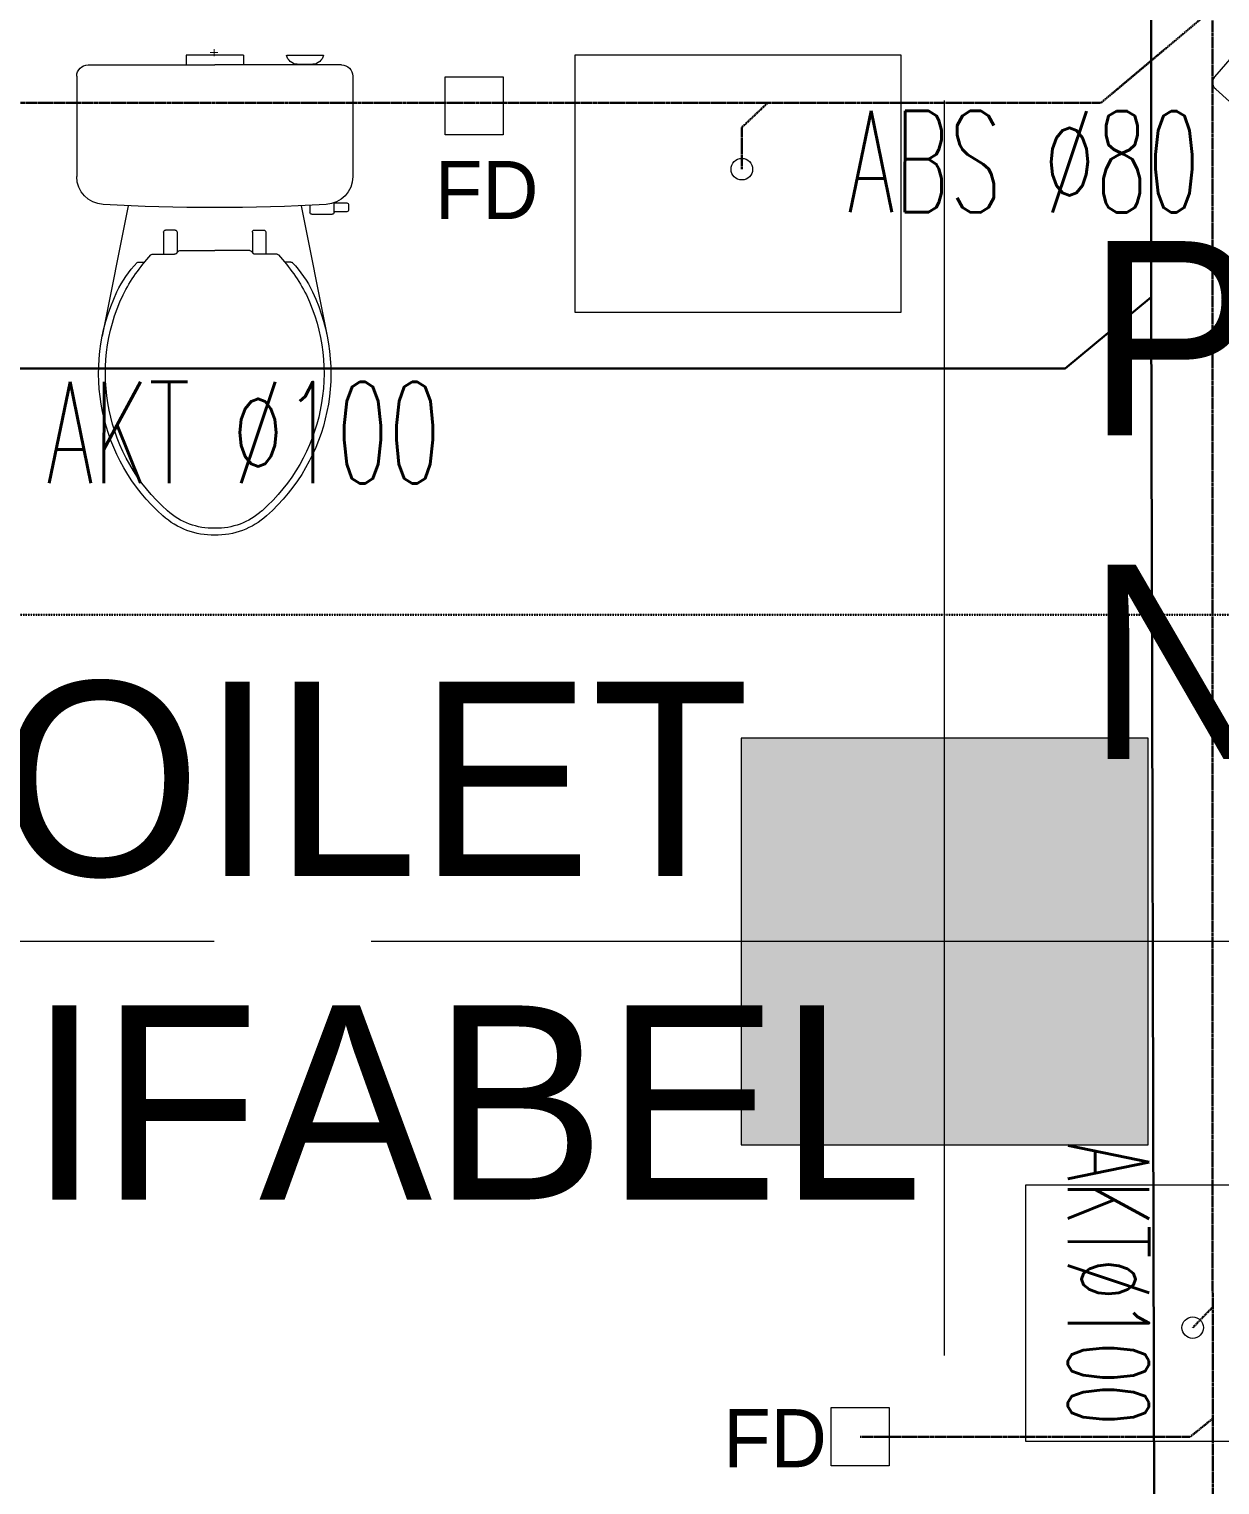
# Model space of a CAD drawing. Header units: millimetres. Extents: x -280308 to 6402717, y -14 to 2073074.
# Drawn here: x 11732 to 13782, y 335638 to 338143 of the extents above; entities that cross this region are included whole.
import ezdxf
from ezdxf.enums import TextEntityAlignment as Align

# ---------------------------------------------------------------- set-up
doc = ezdxf.new("R2010")
doc.units = ezdxf.units.MM
for name, pattern in [('ACAD_ISO08W100', [36, 24, -3, 6, -3]), ('DASHDOT', [1, 0.5, -0.25, 0, -0.25]), ('DASHED2', [0.375, 0.25, -0.125]), ('Default', [0])]:
    doc.linetypes.add(name, pattern=pattern)
doc.layers.get('0').update_dxf_attribs({"lineweight": 0})
for name, color, linetype, lineweight, true_color in [('-P-ABK', 7, 'Continuous', 30, 0x05ffff), ('P-AKK', 7, 'DASHDOT', 30, 0xffff05), ('P-AKT', 7, 'Continuous', 30, 0xfe0101)]:
    doc.layers.add(name, color=color, linetype=linetype, lineweight=lineweight, true_color=true_color)
for name, color, linetype, lineweight in [('A-ANNOTATION', 144, 'Continuous', 0), ('A-Furn', 250, 'Continuous', 0), ('A-FURN-EQPM', 177, 'Continuous', 0), ('ARSIR', 251, 'Continuous', 0), ('I-FURN-EQPM', 175, 'Continuous', 0), ('Struktur', 80, 'Continuous', 20), ('Tembok', 252, 'Continuous', 13)]:
    doc.layers.add(name, color=color, linetype=linetype, lineweight=lineweight)
doc.layers.add('A-TEXT', color=254, linetype='Continuous')
doc.layers.add('Teks-PL', color=7, linetype='Default', true_color=0xff0a0a)
doc.styles.add('Annotative', font='arial.ttf', dxfattribs={"height": 1.25})
doc.styles.add('romans', font='BKANT.TTF')
doc.styles.add('RS', font='ROMANS.SHX', dxfattribs={"width": 0.8})
doc.styles.get("Standard").update_dxf_attribs({"font": 'arial.ttf'})

# ---------------------------------------------------------------- blocks, each defined once
blk = doc.blocks.new('*U552')
at = {"layer": 'A-ANNOTATION', "linetype": 'ACAD_ISO08W100', "ltscale": 0.25}
blk.add_lwpolyline([(0, -5), (0, -90.5606)], dxfattribs=at)
at = {"layer": 'A-TEXT'}
blk.add_attdef('N', text='', height=0.9, dxfattribs=at).set_placement((0, 2.75), align=Align.MIDDLE_CENTER)
blk = doc.blocks.new('*U539')
at = {"layer": 'A-ANNOTATION', "linetype": 'ACAD_ISO08W100', "ltscale": 0.25}
blk.add_lwpolyline([(0, -7.6411), (0, -228.3482)], dxfattribs=at)
at = {"layer": 'A-TEXT'}
blk.add_attdef('N', text='', height=0.9, dxfattribs=at).set_placement((0, 2.75), align=Align.MIDDLE_CENTER)
blk = doc.blocks.new('A$Cf37525da')
at = {"color": 124, "xscale": -360.0000000000001, "yscale": 360.0000000000001, "zscale": 360.0000000000001}
for name, p, rotation in [('*U552', (-9000, -25932.8), 180), ('*U539', (4643.8, -13700), 270)]:
    blk.add_blockref(name, p, dxfattribs=dict(at, rotation=rotation))
blk = doc.blocks.new('A$C89b419f8')
at = {"color": 0, "linetype": 'ByBlock', "lineweight": -2}
for p, q in [((375.7, 152.7), (425.2, 209.3)), ((373.7, 149.8), (375.7, 152.7)), ((371.9, 143.3), (372.4, 146.6)), ((372.2, 139.9), (371.9, 143.3)), ((373.1, 136.7), (372.2, 139.9)), ((372.4, 146.6), (373.7, 149.8)), ((374.8, 133.7), (373.1, 136.7)), ((377.2, 131.1), (374.8, 133.7)), ((401.1, 110.1), (377.2, 131.1))]:
    blk.add_line(p, q, dxfattribs=at)
blk = doc.blocks.new('greg')
at = {"layer": 'I-FURN-EQPM', "ltscale": 1000}
for p, q in [((2016835.1, 1433823.2), (2017007.7, 1433823.2)), ((2016815.6, 1433803.7), (2016815.6, 1433585.7)), ((2017057.8, 1433734.4), (2017282.2, 1433779.2)), ((2017154.9, 1433716.9), (2017154.9, 1433706.2)), ((2017141.5, 1433693.1), (2017141.5, 1433655)), ((2017099.8, 1433653.7), (2017099.8, 1433670.4)), ((2017103.1, 1433673.6), (2017141.5, 1433673.6)), ((2017103.1, 1433650.5), (2017138.2, 1433650.5)), ((2017134.9, 1433645.9), (2017134.9, 1433585.7)), ((2017135.9, 1433648.3), (2017140.5, 1433652.7)), ((2016798.9, 1433634.9), (2016815.6, 1433634.9)), ((2016798.9, 1433536.4), (2016798.9, 1433634.9)), ((2016815.6, 1433367.6), (2016815.6, 1433585.7)), ((2017134.9, 1433525.4), (2017134.9, 1433585.7)), ((2016798.9, 1433536.4), (2016815.6, 1433536.4)), ((2017099.8, 1433517.6), (2017099.8, 1433501)), ((2017103.1, 1433520.9), (2017138.2, 1433520.9)), ((2017135.9, 1433523.1), (2017140.5, 1433518.7)), ((2017141.5, 1433478.2), (2017141.5, 1433516.3)), ((2017103.1, 1433497.7), (2017141.5, 1433497.7)), ((2017154.9, 1433454.4), (2017154.9, 1433465.1)), ((2016798.9, 1433461.8), (2016798.9, 1433398.7)), ((2016814.4, 1433443.8), (2016814.4, 1433416.7)), ((2016814.4, 1433441.1), (2016815.6, 1433441.1)), ((2016814.4, 1433419.4), (2016815.6, 1433419.4)), ((2017057.1, 1433421.9), (2017069.3, 1433421.9)), ((2017057.8, 1433436.9), (2017282.2, 1433392.2)), ((2017072.5, 1433418.6), (2017072.5, 1433383.6)), ((2017052.9, 1433380.3), (2017052.9, 1433358.4)), ((2017053, 1433380.4), (2017069.3, 1433380.4)), ((2017068.1, 1433380.4), (2017068.1, 1433358.4)), ((2016835.1, 1433348.2), (2017007.7, 1433348.2)), ((2017056.2, 1433355.2), (2017064.9, 1433355.2))]:
    blk.add_line(p, q, dxfattribs=at)
for centre, radius, start, end in [((2016835.1, 1433803.7), 19.4, 90, 180), ((2017007.7, 1433775.2), 48, 2.7365, 90), ((2013801.1, 1433585.7), 3260.1, 356.6267, 3.3733), ((2017346.2, 1433458.4), 327.1, 41.4237, 115.367), ((2017346.2, 1433458.4), 315.4, 41.4237, 115.367), ((2017360.3, 1433457.1), 322.9, 117.5155, 132.4037), ((2017287.3, 1433582.7), 189.5, 115.3845, 133.926), ((2017158.1, 1433716.9), 3.24, 133.926, 180), ((2017144.7, 1433693.1), 3.24, 132.4037, 180), ((2017103.1, 1433670.4), 3.24, 90, 180), ((2017496.1, 1433588.5), 116.9, 358.7172, 42.146), ((2017496.1, 1433588.5), 128.6, 358.7172, 42.146), ((2017103.1, 1433653.7), 3.24, 180, 270), ((2017138.2, 1433645.9), 3.24, 134.0485, 180), ((2017138.2, 1433655), 3.24, 314.0485, 0), ((2017496.1, 1433582.8), 116.9, 317.854, 1.2828), ((2017496.1, 1433582.8), 128.6, 317.854, 1.2828), ((2017103.1, 1433517.6), 3.24, 90, 180), ((2017138.2, 1433525.4), 3.24, 180, 225.9515), ((2017138.2, 1433516.3), 3.24, 0, 45.9515), ((2017103.1, 1433501), 3.24, 180, 270), ((2017346.2, 1433712.9), 327.1, 244.633, 318.5763), ((2017346.2, 1433712.9), 315.4, 244.633, 318.5763), ((2017144.7, 1433478.2), 3.24, 180, 227.5963), ((2017360.3, 1433714.3), 322.9, 227.5963, 242.4845), ((2016795.4, 1433443.2), 19, 1.9066, 79.3868), ((2017158.1, 1433454.4), 3.24, 180, 226.074), ((2017287.3, 1433588.6), 189.5, 226.074, 244.6155), ((2016795.4, 1433417.4), 19, 280.6132, 358.0934), ((2017069.3, 1433418.6), 3.24, 0, 90), ((2017007.7, 1433396.1), 48, 270, 357.2635), ((2016835.1, 1433367.6), 19.4, 180, 270), ((2017069.3, 1433383.6), 3.24, 270, 0), ((2017056.2, 1433358.4), 3.24, 180, 270), ((2017064.9, 1433358.4), 3.24, 270, 0)]:
    blk.add_arc(centre, radius, start, end, dxfattribs=at)
at = {"layer": 'I-FURN-EQPM', "ltscale": 1000, "style": 'romans'}
blk.add_text('+', height=19.4, dxfattribs=at).set_placement((2016786.8, 1433577.3))
blk = doc.blocks.new('A$Ce288bb9c')
at = {"layer": 'A-Furn', "color": 0, "linetype": 'ByBlock', "lineweight": -2, "ltscale": 0.25}
blk.add_lwpolyline([(40914.6, -14043.7), (41476, -14043.7), (41476, -14485.8), (40914.6, -14485.8)], close=True, dxfattribs=at)
blk.add_circle((41201.9, -14289.6), 18.5, dxfattribs=at)
at = {"layer": 'A-FURN-EQPM', "linetype": 'ByBlock', "lineweight": -2, "ltscale": 0.25}
for points in [[(39915.3, -12237.1), (39915.3, -12137.1), (40015.3, -12137.1), (40015.3, -12237.1)], [(40579.8, -14527.3), (40579.8, -14427.3), (40679.8, -14427.3), (40679.8, -14527.3)]]:
    blk.add_lwpolyline(points, close=True, dxfattribs=at)
at = {"layer": 'I-FURN-EQPM', "linetype": 'ByBlock', "lineweight": -2}
blk.add_lwpolyline([(40138.6, -12542.1), (40700, -12542.1), (40700, -12100), (40138.6, -12100)], close=True, dxfattribs=at)
blk.add_circle((40426, -12296.1), 18.5, dxfattribs=at)
at = {"layer": 'A-Furn', "color": 0, "linetype": 'ByBlock', "lineweight": -2, "ltscale": 0.25}
blk.add_blockref('A$C89b419f8', (40864.3, -12289.6), dxfattribs=at)
at = {"layer": 'Tembok', "color": 0, "linetype": 'ByBlock', "lineweight": -2, "xscale": -1.000000000000004, "rotation": 90}
blk.add_blockref('greg', (1473104.5, 2004698.9), dxfattribs=at)
blk = doc.blocks.new('A$Cbf319c8c')
at = {"layer": 'ARSIR', "linetype": 'ByBlock', "lineweight": -2, "ltscale": 0.25}
h = blk.add_hatch(color=256, dxfattribs=at)
h.dxf.hatch_style = 1
h.paths.add_polyline_path([(30150, 3800), (30550, 3800), (30550, 4400), (30150, 4400)])
h.paths.add_polyline_path([(30100, 1900), (30600, 1900), (30600, 2400), (30100, 2400)])
h.paths.add_polyline_path([(44850, 1900), (45350, 1900), (45350, 2400), (44850, 2400)])
h.paths.add_polyline_path([(39100, 1900), (39600, 1900), (39600, 2400), (39100, 2400)])
h.paths.add_polyline_path([(53775, 20275), (54425, 20275), (54425, 19625), (53775, 19625)])
h.paths.add_polyline_path([(53775, 25), (54425, 25), (54425, 675), (53775, 675)])
h.paths.add_polyline_path([(49775, 20275), (50425, 20275), (50425, 19625), (49775, 19625)])
h.paths.add_polyline_path([(49775, 25), (50425, 25), (50425, 675), (49775, 675)])
h.paths.add_polyline_path([(44775, 20275), (45425, 20275), (45425, 19625), (44775, 19625)])
h.paths.add_polyline_path([(44775, 25), (45425, 25), (45425, 675), (44775, 675)])
h.paths.add_polyline_path([(39025, 20275), (39675, 20275), (39675, 19625), (39025, 19625)])
h.paths.add_polyline_path([(39025, 25), (39675, 25), (39675, 675), (39025, 675)])
h.paths.add_polyline_path([(33025, 20275), (33675, 20275), (33675, 19625), (33025, 19625)])
h.paths.add_polyline_path([(33025, 25), (33675, 25), (33675, 675), (33025, 675)])
h.paths.add_polyline_path([(27025, 20275), (27675, 20275), (27675, 19625), (27025, 19625)])
h.paths.add_polyline_path([(27025, 25), (27675, 25), (27675, 675), (27025, 675)])
h.paths.add_polyline_path([(21025, 20275), (21675, 20275), (21675, 19625), (21025, 19625)])
h.paths.add_polyline_path([(21025, 25), (21675, 25), (21675, 675), (21025, 675)])
h.paths.add_polyline_path([(15025, 20275), (15675, 20275), (15675, 19625), (15025, 19625)])
h.paths.add_polyline_path([(15025, 25), (15675, 25), (15675, 675), (15025, 675)])
h.paths.add_polyline_path([(27150, 3950), (27550, 3950), (27550, 4450), (27150, 4450)])
h.paths.add_polyline_path([(4025, 19625), (4675, 19625), (4675, 20275), (4025, 20275)])
h.paths.add_polyline_path([(9025, 19625), (9675, 19625), (9675, 20275), (9025, 20275)])
h.paths.add_polyline_path([(0, 19600), (700, 19600), (700, 20300), (0, 20300)])
h.paths.add_polyline_path([(4025, 25), (4675, 25), (4675, 675), (4025, 675)])
h.paths.add_polyline_path([(9025, 25), (9675, 25), (9675, 675), (9025, 675)])
h.paths.add_polyline_path([(0, 0), (700, 0), (700, 700), (0, 700)])
h.paths.add_polyline_path([(4025, 5925), (4675, 5925), (4675, 6575), (4025, 6575)])
h.paths.add_polyline_path([(9025, 5925), (9675, 5925), (9675, 6575), (9025, 6575)])
h.paths.add_polyline_path([(53750, 13700), (54450, 13700), (54450, 14400), (53750, 14400)])
h.paths.add_polyline_path([(53750, 5900), (54450, 5900), (54450, 6600), (53750, 6600)])
h.paths.add_polyline_path([(49750, 13700), (50450, 13700), (50450, 14400), (49750, 14400)])
h.paths.add_polyline_path([(49750, 5900), (50450, 5900), (50450, 6600), (49750, 6600)])
h.paths.add_polyline_path([(44750, 13700), (45450, 13700), (45450, 14400), (44750, 14400)])
h.paths.add_polyline_path([(44750, 5900), (45450, 5900), (45450, 6600), (44750, 6600)])
h.paths.add_polyline_path([(39000, 13700), (39700, 13700), (39700, 14400), (39000, 14400)])
h.paths.add_polyline_path([(39000, 5900), (39700, 5900), (39700, 6600), (39000, 6600)])
h.paths.add_polyline_path([(33000, 13700), (33700, 13700), (33700, 14400), (33000, 14400)])
h.paths.add_polyline_path([(33000, 5900), (33700, 5900), (33700, 6600), (33000, 6600)])
h.paths.add_polyline_path([(27000, 13700), (27700, 13700), (27700, 14400), (27000, 14400)])
h.paths.add_polyline_path([(27000, 5900), (27700, 5900), (27700, 6600), (27000, 6600)])
h.paths.add_polyline_path([(21000, 13700), (21700, 13700), (21700, 14400), (21000, 14400)])
h.paths.add_polyline_path([(21000, 5900), (21700, 5900), (21700, 6600), (21000, 6600)])
h.paths.add_polyline_path([(4000, 13700), (4700, 13700), (4700, 14400), (4000, 14400)])
h.paths.add_polyline_path([(0, 13700), (700, 13700), (700, 14400), (0, 14400)])
h.paths.add_polyline_path([(0, 5900), (700, 5900), (700, 6600), (0, 6600)])
h.paths.add_polyline_path([(9000, 13700), (9700, 13700), (9700, 14400), (9000, 14400)])
h.paths.add_polyline_path([(15000, 13700), (15700, 13700), (15700, 14400), (15000, 14400)])
h.paths.add_polyline_path([(15000, 5900), (15700, 5900), (15700, 6600), (15000, 6600)])
at = {"layer": 'Struktur', "color": 0, "linetype": 'ByBlock', "lineweight": -2, "ltscale": 0.25}
blk.add_lwpolyline([(44750, 5900), (45450, 5900), (45450, 6600), (44750, 6600)], close=True, dxfattribs=at)
blk = doc.blocks.new('1')
at = {"ltscale": 0.25}
blk.add_blockref('A$Cf37525da', (22307.9, 350273.3), dxfattribs=at)
at = {"layer": 'A-FURN-EQPM', "ltscale": 0.25}
blk.add_blockref('A$Ce288bb9c', (-27467.1, 350198.3), dxfattribs=at)
at = {"layer": 'Struktur', "ltscale": 0.25}
blk.add_blockref('A$Cbf319c8c', (-31792.1, 330323.3), dxfattribs=at)
at = {"layer": 'A-TEXT', "ltscale": 0.25, "attachment_point": 1, "style": 'Annotative'}
for s, width, insert, char_height in [('{\\fCentury Gothic|b0|i0|c0|p34;FD}', 2019.994, (12430.6, 337916.4), 100), ('{\\fCentury Gothic|b0|i0|c0|p34;\\H1.25x;POLI\\PNEURO}', 3725.027, (13551.8, 337778.4), 267.3), ('{\\fCentury Gothic|b0|i0|c0|p34;\\H1.25x;TOILET\\PDIFABEL}', 3725.027, (11408.3, 337020.2), 267.3), ('{\\fCentury Gothic|b0|i0|c0|p34;FD}', 2019.994, (12926.9, 335768.5), 100)]:
    blk.add_mtext_dynamic_manual_height_columns(s, width=width, gutter_width=1670.6, heights=[0], dxfattribs=dict(at, insert=insert, char_height=char_height))

msp = doc.modelspace()

# ---------------------------------------------------------------- linework, layer by layer
at = {"layer": '-P-ABK', "linetype": 'DASHED2', "ltscale": 5, "flags": 128}
for points in [[(11454, 338016.2), (13576.8, 338016.2), (13768.7, 338177.4), (13770.3, 330270.2)], [(12958.9, 337902.1), (12958.9, 337974.1), (13003.2, 338016.2)], [(13734.9, 335908.6), (13769.2, 335944.1)], [(13162.7, 335721), (13730.7, 335721), (13768.7, 335751.7)]]:
    msp.add_lwpolyline(points, dxfattribs=at)
at = {"layer": 'P-AKK', "ltscale": 0.001}
msp.add_lwpolyline([(20144.3, 332519.6), (13975.9, 332519.6), (13875.4, 332599.2), (13874.5, 337034), (13801.8, 337135.5), (7926.7, 337135.5), (7832.2, 337211.2)], dxfattribs=at)
at = {"layer": 'P-AKT', "linetype": 'Continuous', "flags": 128}
for points in [[(13663.2, 337682.2), (13663.2, 343865.6), (13518.1, 343981.3)], [(11032.9, 337559.4), (13515.4, 337559.4), (13663.2, 337682.2), (13681.6, 330270.2)]]:
    msp.add_lwpolyline(points, dxfattribs=at)

# ---------------------------------------------------------------- block references
msp.add_blockref('1', (0, 0))

# ---------------------------------------------------------------- texts
at = {"layer": 'Teks-PL', "extrusion": (3.68146e-05, 0.052336, 0.99863), "style": 'RS', "width": 0.6}
for s, p in [('ABS %%C80', (-12903.1, -337372, 17724.5)), ('AKT %%C100', (-11525, -336907.8, 17656.6))]:
    msp.add_text(s, height=174.72, rotation=180, dxfattribs=at).set_placement(p)
at = {"layer": 'Teks-PL', "extrusion": (0.052336, -3.68146e-05, 0.99863), "style": 'RS', "width": 0.6}
msp.add_text('AKT%%C100', height=139.78, rotation=180, dxfattribs=at).set_placement((336235.1, -13265.5, 695.2))

doc.saveas('drawing.dxf')
